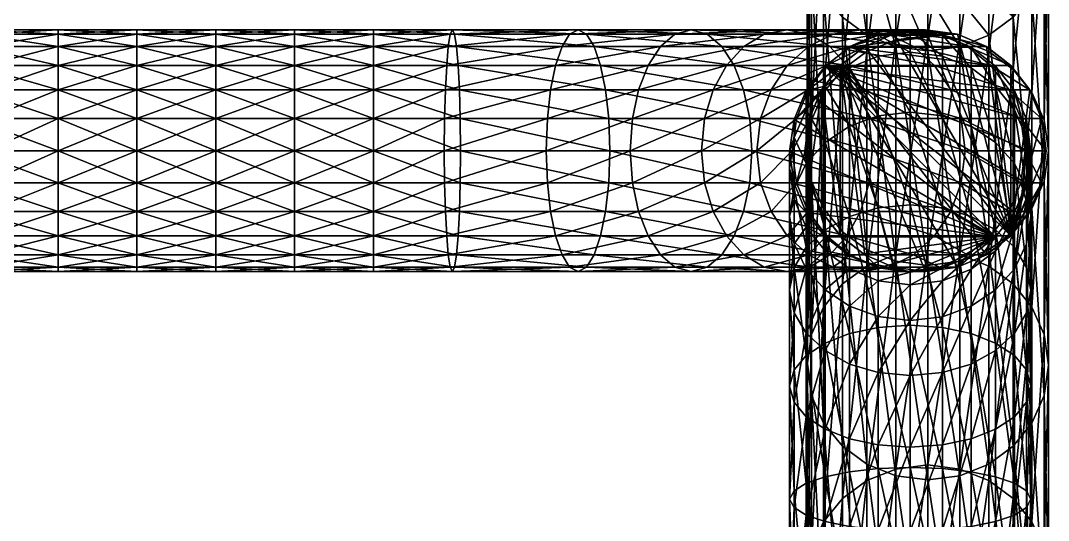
# Model space of a CAD drawing. Extents: x -41.6 to 42.5, y -37.8 to 42.9.
# Drawn here: x 30.12 to 40.98, y 31.1 to 36.38 of the extents above; entities that cross this region are included whole.
import ezdxf

# ---------------------------------------------------------------- set-up
doc = ezdxf.new("R2010")
doc.units = 0
doc.layers.add('VASSCRM', color=2, linetype='CONTINUOUS')

msp = doc.modelspace()

# ---------------------------------------------------------------- meshes
at = {"layer": 'VASSCRM', "color": 0}
mesh = msp.add_polyface(dxfattribs=at)
corners = [(38.474, 36.954), (38.428, 37.276), (38.474, 37.598), (38.602, 37.888), (38.602, 36.665), (38.802, 36.419), (38.802, 38.133), (39.06, 36.23), (39.364, 36.107), (39.703, 36.064), (40.042, 36.107), (40.346, 36.23), (40.604, 36.419), (39.06, 38.323), (39.364, 38.445), (39.703, 38.489), (40.042, 38.445), (40.346, 38.323), (40.604, 38.133), (40.803, 37.888), (40.932, 37.598), (40.978, 37.276), (40.932, 36.954), (40.803, 36.665), (40.604, 34.153), (40.803, 34.399), (40.932, 34.688), (40.978, 35.01), (40.932, 35.332), (40.803, 35.622), (40.604, 35.867), (40.346, 36.057), (40.042, 36.179), (39.703, 36.223), (39.364, 36.179), (39.06, 36.057), (38.802, 35.867), (38.602, 35.622), (38.474, 35.332), (38.428, 35.01), (38.474, 34.688), (38.602, 34.399), (38.802, 34.153), (39.06, 33.963), (39.703, 33.956)]
mesh.append_faces([[corners[k] for k in face] for face in [(0, 1, 2), (0, 2, 3), (4, 0, 3), (5, 4, 3), (5, 3, 6), (7, 5, 6), (8, 7, 6), (9, 8, 6), (10, 9, 6), (11, 10, 6), (12, 11, 6), (12, 6, 13), (12, 13, 14), (12, 14, 15), (12, 15, 16), (12, 16, 17), (12, 17, 18), (12, 18, 19), (12, 19, 20), (12, 20, 21), (12, 21, 22), (12, 22, 23), (11, 12, 24), (12, 23, 25), (23, 22, 26), (22, 21, 27), (22, 27, 26), (21, 20, 28), (21, 28, 27), (20, 19, 29), (20, 29, 28), (19, 18, 30), (19, 30, 29), (18, 17, 31), (18, 31, 30), (17, 16, 32), (17, 32, 31), (16, 15, 33), (16, 33, 32), (15, 14, 34), (15, 34, 33), (14, 13, 35), (14, 35, 34), (13, 6, 36), (13, 36, 35), (6, 3, 37), (6, 37, 36), (3, 2, 38), (3, 38, 37), (2, 1, 39), (2, 39, 38), (1, 0, 40), (1, 40, 39), (0, 4, 41), (4, 5, 42), (5, 7, 43), (32, 33, 44)]], dxfattribs={"color": 0})
mesh = msp.add_polyface(dxfattribs=at)
corners = [(39.703, 36.064), (40.042, 36.107), (40.042, 33.841), (39.703, 33.798), (40.346, 36.23), (40.346, 33.963), (40.604, 34.153), (40.604, 36.419), (40.803, 34.399), (40.803, 36.665), (40.932, 34.688), (38.474, 36.954), (38.602, 34.399), (38.474, 34.688), (38.602, 36.665), (38.802, 34.153), (38.802, 36.419), (39.06, 33.963), (39.06, 36.23), (39.364, 36.107), (39.364, 33.841), (40.042, 31.575), (40.346, 31.697), (40.604, 31.887), (40.803, 32.132), (40.932, 32.422), (40.978, 35.01), (40.978, 32.744), (40.932, 35.332), (40.932, 33.066), (40.803, 35.622), (40.803, 33.356), (40.604, 35.867), (40.604, 33.601), (40.346, 36.057), (40.346, 33.791), (40.042, 36.179), (40.042, 33.913), (39.703, 33.956), (39.703, 36.223), (39.364, 36.179), (39.364, 33.913), (39.06, 36.057), (39.06, 33.791), (38.802, 35.867), (38.802, 33.601), (38.602, 35.622), (38.602, 33.356), (38.474, 35.332), (38.474, 33.066), (38.428, 35.01), (38.428, 32.744), (38.474, 32.422), (38.602, 32.132), (38.802, 31.887), (39.06, 31.697), (39.364, 31.575), (39.703, 31.532), (40.042, 31.647), (39.703, 31.69), (39.364, 31.647), (39.06, 31.525)]
mesh.append_faces([[corners[k] for k in face] for face in [(0, 1, 2), (0, 2, 3), (1, 4, 5), (1, 5, 2), (4, 6, 5), (7, 8, 6), (9, 10, 8), (11, 12, 13), (14, 15, 12), (16, 17, 15), (18, 19, 20), (18, 20, 17), (19, 0, 3), (19, 3, 20), (3, 2, 21), (2, 5, 22), (5, 6, 23), (6, 8, 24), (8, 10, 25), (8, 25, 24), (10, 26, 27), (10, 27, 25), (26, 28, 29), (26, 29, 27), (28, 30, 31), (28, 31, 29), (30, 32, 33), (30, 33, 31), (32, 34, 35), (32, 35, 33), (34, 36, 37), (34, 37, 35), (36, 38, 37), (39, 40, 41), (39, 41, 38), (40, 42, 43), (40, 43, 41), (42, 44, 45), (42, 45, 43), (44, 46, 47), (44, 47, 45), (46, 48, 49), (46, 49, 47), (48, 50, 51), (48, 51, 49), (50, 13, 52), (50, 52, 51), (13, 12, 53), (13, 53, 52), (12, 15, 54), (15, 17, 55), (17, 20, 56), (20, 3, 57), (35, 37, 58), (37, 38, 59), (38, 41, 60), (41, 43, 61)]], dxfattribs={"color": 0})
mesh = msp.add_polyface(dxfattribs=at)
corners = [(31.346, 34.366), (30.512, 34.67), (30.512, 34.366), (31.346, 34.67), (30.512, 35.009), (31.346, 35.009), (30.512, 35.348), (31.346, 35.91), (30.512, 36.11), (30.512, 35.91), (31.346, 36.11), (30.512, 36.238), (31.346, 36.238), (30.512, 36.284), (31.346, 36.284), (30.512, 36.238), (31.346, 36.238), (30.512, 36.11), (31.346, 36.11), (30.512, 35.91), (30.512, 33.734), (30.512, 33.78), (29.656, 33.78), (29.679, 33.734), (30.512, 33.908), (29.636, 33.908), (30.512, 34.108), (29.619, 34.108), (29.605, 34.366), (29.597, 34.67), (29.594, 35.009), (29.597, 35.348), (30.512, 35.652), (29.605, 35.652), (29.619, 35.91), (29.636, 36.11), (29.656, 36.238), (29.679, 36.284), (29.702, 36.238), (29.722, 36.11), (29.739, 35.91), (30.512, 35.652), (29.753, 35.652), (30.512, 35.348), (29.761, 35.348), (30.512, 35.009), (29.764, 35.009), (30.512, 34.67), (29.761, 34.67), (30.512, 34.366), (29.753, 34.366), (30.512, 34.108), (29.739, 34.108), (30.512, 33.908), (29.722, 33.908), (30.512, 33.78), (29.702, 33.78), (28.687, 35.009), (28.675, 34.67)]
mesh.append_faces([[corners[k] for k in face] for face in [(0, 1, 2), (3, 4, 1), (5, 6, 4), (7, 8, 9), (10, 11, 8), (12, 13, 11), (14, 15, 13), (16, 17, 15), (18, 19, 17), (20, 21, 22), (20, 22, 23), (21, 24, 25), (21, 25, 22), (24, 26, 27), (24, 27, 25), (26, 2, 28), (26, 28, 27), (2, 1, 29), (2, 29, 28), (1, 4, 30), (1, 30, 29), (4, 6, 31), (4, 31, 30), (6, 32, 33), (6, 33, 31), (32, 9, 34), (32, 34, 33), (9, 8, 35), (9, 35, 34), (8, 11, 36), (8, 36, 35), (11, 13, 37), (11, 37, 36), (13, 15, 38), (13, 38, 37), (15, 17, 39), (15, 39, 38), (17, 19, 40), (17, 40, 39), (19, 41, 42), (19, 42, 40), (41, 43, 44), (41, 44, 42), (43, 45, 46), (43, 46, 44), (45, 47, 48), (45, 48, 46), (47, 49, 50), (47, 50, 48), (49, 51, 52), (49, 52, 50), (51, 53, 54), (51, 54, 52), (53, 55, 56), (53, 56, 54), (55, 20, 23), (55, 23, 56), (44, 46, 57), (46, 48, 58)]], dxfattribs={"color": 0})
mesh = msp.add_polyface(dxfattribs=at)
corners = [(33.012, 35.009), (32.179, 35.348), (32.179, 35.009), (33.012, 35.348), (32.179, 35.652), (33.012, 35.652), (33.012, 35.91), (32.179, 35.91), (33.012, 36.11), (32.179, 36.11), (33.012, 36.238), (32.179, 36.238), (33.012, 36.284), (32.179, 36.284), (33.012, 36.238), (32.179, 36.238), (33.012, 36.11), (32.179, 36.11), (33.012, 35.91), (32.179, 35.91), (32.179, 35.652), (33.012, 35.652), (32.179, 35.348), (33.012, 35.348), (32.179, 35.009), (31.346, 35.348), (31.346, 35.009), (31.346, 35.652), (31.346, 35.91), (31.346, 36.11), (31.346, 36.238), (31.346, 36.284), (31.346, 36.238), (31.346, 36.11), (31.346, 35.91), (31.346, 35.652), (31.346, 35.348), (31.346, 35.009), (30.512, 35.348), (30.512, 35.652), (30.512, 35.91), (30.512, 36.11), (30.512, 36.238), (30.512, 36.284), (30.512, 36.238), (30.512, 36.11), (30.512, 35.91), (30.512, 35.652), (30.512, 35.348), (30.512, 35.009)]
mesh.append_faces([[corners[k] for k in face] for face in [(0, 1, 2), (3, 4, 1), (5, 6, 7), (5, 7, 4), (6, 8, 9), (6, 9, 7), (8, 10, 11), (8, 11, 9), (10, 12, 13), (10, 13, 11), (12, 14, 15), (12, 15, 13), (14, 16, 17), (14, 17, 15), (16, 18, 19), (16, 19, 17), (18, 20, 19), (21, 22, 20), (23, 24, 22), (2, 1, 25), (2, 25, 26), (1, 4, 27), (1, 27, 25), (4, 7, 28), (4, 28, 27), (7, 9, 29), (7, 29, 28), (9, 11, 30), (9, 30, 29), (11, 13, 31), (11, 31, 30), (13, 15, 32), (13, 32, 31), (15, 17, 33), (15, 33, 32), (17, 19, 34), (17, 34, 33), (19, 20, 35), (19, 35, 34), (20, 22, 36), (20, 36, 35), (22, 24, 37), (22, 37, 36), (26, 25, 38), (25, 27, 39), (25, 39, 38), (27, 28, 40), (27, 40, 39), (28, 29, 41), (29, 30, 42), (30, 31, 43), (31, 32, 44), (32, 33, 45), (33, 34, 46), (34, 35, 47), (34, 47, 46), (35, 36, 48), (35, 48, 47), (36, 49, 48)]], dxfattribs={"color": 0})
mesh = msp.add_polyface(dxfattribs=at)
corners = [(35.717, 35.652), (34.597, 35.348), (34.605, 35.652), (35.683, 35.348), (34.594, 35.009), (35.671, 35.009), (34.597, 34.67), (34.761, 34.67), (34.764, 35.009), (33.846, 35.009), (34.761, 35.348), (33.846, 35.348), (34.753, 35.652), (33.846, 35.652), (34.739, 35.91), (33.846, 35.91), (34.722, 36.11), (33.846, 36.11), (34.702, 36.238), (33.846, 36.238), (34.679, 36.284), (33.846, 36.284), (34.656, 36.238), (33.846, 36.238), (34.636, 36.11), (33.846, 36.11), (34.619, 35.91), (33.846, 35.91), (33.846, 35.652), (33.846, 35.348), (33.846, 35.009), (33.846, 34.67), (33.846, 34.67), (33.012, 35.009), (33.012, 35.348), (33.012, 35.652), (33.012, 35.91), (33.012, 36.11), (33.012, 36.238), (33.012, 36.284), (33.012, 36.238), (33.012, 36.11), (33.012, 35.91), (33.012, 35.652), (33.012, 35.348), (33.012, 35.009), (32.179, 35.348), (32.179, 35.652), (32.179, 35.652), (32.179, 35.348), (32.179, 35.009)]
mesh.append_faces([[corners[k] for k in face] for face in [(0, 1, 2), (3, 4, 1), (5, 6, 4), (7, 8, 9), (8, 10, 11), (8, 11, 9), (10, 12, 13), (10, 13, 11), (12, 14, 15), (12, 15, 13), (14, 16, 17), (14, 17, 15), (16, 18, 19), (16, 19, 17), (18, 20, 21), (18, 21, 19), (20, 22, 23), (20, 23, 21), (22, 24, 25), (22, 25, 23), (24, 26, 27), (24, 27, 25), (26, 2, 28), (26, 28, 27), (2, 1, 29), (2, 29, 28), (1, 4, 30), (1, 30, 29), (4, 31, 30), (32, 9, 33), (9, 11, 34), (9, 34, 33), (11, 13, 35), (11, 35, 34), (13, 15, 36), (13, 36, 35), (15, 17, 37), (15, 37, 36), (17, 19, 38), (17, 38, 37), (19, 21, 39), (19, 39, 38), (21, 23, 40), (21, 40, 39), (23, 25, 41), (23, 41, 40), (25, 27, 42), (25, 42, 41), (27, 28, 43), (27, 43, 42), (28, 29, 44), (28, 44, 43), (29, 30, 45), (29, 45, 44), (33, 34, 46), (34, 35, 47), (42, 43, 48), (43, 44, 49), (44, 45, 50)]], dxfattribs={"color": 0})
mesh = msp.add_polyface(dxfattribs=at)
corners = [(37.031, 36.238), (35.838, 36.11), (35.918, 36.238), (36.877, 36.11), (35.77, 35.91), (36.747, 35.91), (36.646, 35.652), (35.717, 35.652), (36.581, 35.348), (35.683, 35.348), (36.558, 35.009), (35.671, 35.009), (36.581, 34.67), (35.683, 34.67), (36.646, 34.366), (35.717, 34.366), (35.77, 34.108), (36.747, 34.108), (35.838, 33.908), (36.877, 33.908), (35.918, 33.78), (37.031, 33.78), (36.007, 33.734), (36.097, 33.78), (34.702, 33.78), (34.679, 33.734), (36.177, 33.909), (34.722, 33.909), (36.245, 34.108), (34.739, 34.108), (36.297, 34.366), (34.753, 34.366), (36.331, 34.67), (34.761, 34.67), (36.343, 35.009), (34.764, 35.009), (36.331, 35.348), (34.761, 35.348), (36.297, 35.652), (34.753, 35.652), (36.245, 35.91), (34.739, 35.91), (36.177, 36.11), (34.722, 36.11), (36.097, 36.238), (34.702, 36.238), (36.007, 36.284), (34.679, 36.284), (34.656, 36.238), (34.636, 36.11), (34.619, 35.91), (34.605, 35.652), (34.597, 35.348), (34.594, 35.009), (34.597, 34.67), (34.605, 34.366), (34.619, 34.108), (34.636, 33.908), (34.656, 33.78)]
mesh.append_faces([[corners[k] for k in face] for face in [(0, 1, 2), (3, 4, 1), (5, 6, 7), (5, 7, 4), (6, 8, 9), (6, 9, 7), (8, 10, 11), (8, 11, 9), (10, 12, 13), (10, 13, 11), (12, 14, 15), (12, 15, 13), (14, 16, 15), (17, 18, 16), (19, 20, 18), (21, 22, 20), (22, 23, 24), (22, 24, 25), (23, 26, 27), (23, 27, 24), (26, 28, 29), (26, 29, 27), (28, 30, 31), (28, 31, 29), (30, 32, 33), (30, 33, 31), (32, 34, 35), (32, 35, 33), (34, 36, 37), (34, 37, 35), (36, 38, 39), (36, 39, 37), (38, 40, 41), (38, 41, 39), (40, 42, 43), (40, 43, 41), (42, 44, 45), (42, 45, 43), (44, 46, 47), (44, 47, 45), (46, 2, 48), (46, 48, 47), (2, 1, 49), (2, 49, 48), (1, 4, 50), (1, 50, 49), (4, 7, 51), (4, 51, 50), (7, 9, 52), (9, 11, 53), (11, 13, 54), (13, 15, 55), (15, 16, 56), (16, 18, 57), (16, 57, 56), (18, 20, 58), (18, 58, 57), (20, 22, 25), (20, 25, 58)]], dxfattribs={"color": 0})
mesh = msp.add_polyface(dxfattribs=at)
corners = [(38.046, 35.652), (37.344, 35.348), (37.435, 35.652), (37.935, 35.348), (37.312, 35.009), (37.895, 35.009), (37.344, 34.67), (37.935, 34.67), (37.435, 34.366), (38.214, 33.734), (37.372, 33.78), (37.202, 33.734), (38.453, 36.238), (37.202, 36.284), (37.372, 36.238), (38.214, 36.284), (37.031, 36.238), (37.974, 36.238), (37.759, 36.11), (36.877, 36.11), (37.576, 35.91), (36.747, 35.91), (36.646, 35.652), (36.581, 35.348), (36.558, 35.009), (36.581, 34.67), (36.646, 34.366), (37.576, 34.108), (36.747, 34.108), (37.759, 33.908), (36.877, 33.908), (37.974, 33.78), (37.031, 33.78), (36.097, 33.78), (36.007, 33.734), (37.526, 33.909), (36.177, 33.909), (37.656, 34.108), (36.245, 34.108), (37.757, 34.366), (36.297, 34.366), (37.822, 34.67), (36.331, 34.67), (37.845, 35.009), (36.343, 35.009), (37.822, 35.348), (36.331, 35.348), (37.757, 35.652), (36.297, 35.652), (37.656, 35.91), (36.245, 35.91), (37.526, 36.11), (36.177, 36.11), (36.097, 36.238), (36.007, 36.284), (35.918, 36.238), (35.838, 36.11), (35.77, 35.91), (35.77, 34.108), (35.838, 33.908), (35.918, 33.78)]
mesh.append_faces([[corners[k] for k in face] for face in [(0, 1, 2), (3, 4, 1), (5, 6, 4), (7, 8, 6), (9, 10, 11), (12, 13, 14), (15, 16, 13), (17, 18, 19), (17, 19, 16), (18, 20, 21), (18, 21, 19), (20, 2, 22), (20, 22, 21), (2, 1, 23), (2, 23, 22), (1, 4, 24), (1, 24, 23), (4, 6, 25), (4, 25, 24), (6, 8, 26), (6, 26, 25), (8, 27, 28), (8, 28, 26), (27, 29, 30), (27, 30, 28), (29, 31, 32), (29, 32, 30), (31, 11, 32), (11, 10, 33), (11, 33, 34), (10, 35, 36), (10, 36, 33), (35, 37, 38), (35, 38, 36), (37, 39, 40), (37, 40, 38), (39, 41, 42), (39, 42, 40), (41, 43, 44), (41, 44, 42), (43, 45, 46), (43, 46, 44), (45, 47, 48), (45, 48, 46), (47, 49, 50), (47, 50, 48), (49, 51, 52), (49, 52, 50), (51, 14, 53), (51, 53, 52), (14, 13, 54), (14, 54, 53), (13, 16, 55), (13, 55, 54), (16, 19, 56), (19, 21, 57), (26, 28, 58), (28, 30, 59), (30, 32, 60), (32, 11, 34)]], dxfattribs={"color": 0})
mesh = msp.add_polyface(dxfattribs=at)
corners = [(38.45, 34.67), (38.404, 35.009), (38.45, 35.348), (38.578, 35.652), (38.45, 35.348), (38.578, 35.652), (38.404, 35.009), (38.45, 35.348), (38.578, 35.652), (38.404, 35.009), (38.45, 35.348), (38.578, 35.652), (38.404, 35.009), (38.45, 35.348), (38.578, 35.652), (38.404, 35.009), (38.45, 35.348), (38.578, 35.652), (38.404, 35.009), (38.453, 35.348), (38.581, 35.652), (38.407, 35.009), (38.315, 35.348), (38.439, 35.652), (38.271, 35.009), (38.88, 36.11), (38.631, 35.91), (38.218, 35.91), (38.441, 36.11), (38.046, 35.652), (37.935, 35.348), (37.895, 35.009), (37.935, 34.67), (38.996, 36.284), (38.703, 36.238), (37.974, 36.238), (38.214, 36.284), (37.759, 36.11), (37.576, 35.91), (37.435, 35.652), (37.344, 35.348), (37.312, 35.009), (39.115, 35.009), (37.822, 35.348), (37.845, 35.009), (39.083, 35.348), (37.757, 35.652), (38.992, 35.652), (38.851, 35.91), (37.656, 35.91), (38.668, 36.11), (37.526, 36.11), (38.453, 36.238), (37.372, 36.238), (37.202, 36.284), (37.031, 36.238)]
mesh.append_faces([[corners[k] for k in face] for face in [(0, 1, 2), (0, 2, 3), (3, 2, 4), (3, 4, 5), (2, 1, 6), (2, 6, 4), (5, 4, 7), (5, 7, 8), (4, 6, 9), (4, 9, 7), (8, 7, 10), (8, 10, 11), (7, 9, 12), (7, 12, 10), (11, 10, 13), (11, 13, 14), (10, 12, 15), (10, 15, 13), (14, 13, 16), (14, 16, 17), (13, 15, 18), (13, 18, 16), (17, 16, 19), (17, 19, 20), (16, 18, 21), (16, 21, 19), (20, 19, 22), (20, 22, 23), (19, 21, 24), (19, 24, 22), (25, 26, 27), (25, 27, 28), (26, 23, 29), (26, 29, 27), (23, 22, 30), (23, 30, 29), (22, 24, 31), (22, 31, 30), (24, 32, 31), (33, 34, 35), (33, 35, 36), (34, 28, 37), (34, 37, 35), (28, 27, 38), (28, 38, 37), (27, 29, 39), (27, 39, 38), (29, 30, 40), (30, 31, 41), (42, 43, 44), (45, 46, 43), (47, 48, 49), (47, 49, 46), (48, 50, 51), (48, 51, 49), (50, 52, 53), (50, 53, 51), (52, 36, 54), (36, 35, 55)]], dxfattribs={"color": 0})
mesh = msp.add_polyface(dxfattribs=at)
corners = [(38.778, 34.108), (38.578, 35.652), (38.778, 35.91), (39.34, 36.238), (39.036, 36.11), (39.036, 36.11), (39.34, 36.238), (38.778, 35.91), (38.578, 35.652), (39.036, 36.11), (39.34, 36.238), (38.778, 35.91), (38.578, 35.652), (39.036, 36.11), (39.34, 36.238), (38.778, 35.91), (38.578, 35.652), (39.036, 36.11), (39.34, 36.238), (38.778, 35.91), (38.578, 35.652), (39.036, 36.11), (39.34, 36.238), (38.778, 35.91), (38.578, 35.652), (39.037, 36.11), (39.341, 36.238), (38.78, 35.91), (38.581, 35.652), (39.679, 36.284), (39.174, 36.238), (38.88, 36.11), (38.631, 35.91), (38.439, 35.652), (39.827, 36.238), (38.996, 36.284), (39.288, 36.238), (39.5, 36.284), (38.703, 36.238), (38.441, 36.11), (40.057, 35.348), (38.992, 35.652), (39.083, 35.348), (39.946, 35.652), (38.851, 35.91), (39.774, 35.91), (39.551, 36.11), (38.668, 36.11), (38.453, 36.238), (38.214, 36.284), (39.083, 34.67), (39.115, 35.009), (37.845, 35.009), (37.822, 35.348), (37.757, 35.652)]
mesh.append_faces([[corners[k] for k in face] for face in [(0, 1, 2), (3, 4, 5), (3, 5, 6), (4, 2, 7), (4, 7, 5), (2, 1, 8), (2, 8, 7), (6, 5, 9), (6, 9, 10), (5, 7, 11), (5, 11, 9), (7, 8, 12), (7, 12, 11), (10, 9, 13), (10, 13, 14), (9, 11, 15), (9, 15, 13), (11, 12, 16), (11, 16, 15), (14, 13, 17), (14, 17, 18), (13, 15, 19), (13, 19, 17), (15, 16, 20), (15, 20, 19), (18, 17, 21), (18, 21, 22), (17, 19, 23), (17, 23, 21), (19, 20, 24), (19, 24, 23), (22, 21, 25), (22, 25, 26), (21, 23, 27), (21, 27, 25), (23, 24, 28), (23, 28, 27), (29, 26, 30), (26, 25, 31), (26, 31, 30), (25, 27, 32), (25, 32, 31), (27, 28, 33), (27, 33, 32), (34, 35, 36), (37, 30, 38), (37, 38, 35), (30, 31, 39), (30, 39, 38), (40, 41, 42), (43, 44, 41), (45, 46, 47), (45, 47, 44), (46, 36, 48), (46, 48, 47), (36, 35, 49), (36, 49, 48), (50, 51, 52), (51, 42, 53), (42, 41, 54)]], dxfattribs={"color": 0})
mesh = msp.add_polyface(dxfattribs=at)
corners = [(40.58, 34.108), (38.778, 35.91), (39.036, 36.11), (39.34, 36.238), (39.679, 36.284), (40.018, 36.238), (40.322, 36.11), (40.018, 36.238), (40.322, 36.11), (39.679, 36.284), (39.34, 36.238), (40.018, 36.238), (40.322, 36.11), (39.679, 36.284), (39.34, 36.238), (40.018, 36.238), (40.322, 36.11), (39.679, 36.284), (39.34, 36.238), (40.018, 36.238), (40.322, 36.11), (39.679, 36.284), (39.34, 36.238), (40.018, 36.238), (40.322, 36.11), (39.679, 36.284), (39.34, 36.238), (40.017, 36.238), (40.321, 36.11), (39.679, 36.284), (39.341, 36.238), (39.827, 36.238), (40.121, 36.11), (39.5, 36.284), (39.174, 36.238), (40.73, 35.009), (40.057, 35.348), (40.096, 35.009), (40.686, 35.348), (39.946, 35.652), (40.562, 35.652), (40.37, 35.91), (39.774, 35.91), (39.551, 36.11), (39.288, 36.238), (38.996, 36.284), (39.083, 35.348), (39.115, 35.009), (38.992, 35.652), (38.851, 35.91)]
mesh.append_faces([[corners[k] for k in face] for face in [(0, 1, 2), (0, 2, 3), (0, 3, 4), (0, 4, 5), (0, 5, 6), (6, 5, 7), (6, 7, 8), (5, 4, 9), (5, 9, 7), (4, 3, 10), (4, 10, 9), (8, 7, 11), (8, 11, 12), (7, 9, 13), (7, 13, 11), (9, 10, 14), (9, 14, 13), (12, 11, 15), (12, 15, 16), (11, 13, 17), (11, 17, 15), (13, 14, 18), (13, 18, 17), (16, 15, 19), (16, 19, 20), (15, 17, 21), (15, 21, 19), (17, 18, 22), (17, 22, 21), (20, 19, 23), (20, 23, 24), (19, 21, 25), (19, 25, 23), (21, 22, 26), (21, 26, 25), (24, 23, 27), (24, 27, 28), (23, 25, 29), (23, 29, 27), (25, 26, 30), (25, 30, 29), (28, 27, 31), (28, 31, 32), (27, 29, 33), (27, 33, 31), (29, 34, 33), (35, 36, 37), (38, 39, 36), (40, 41, 42), (40, 42, 39), (41, 32, 43), (41, 43, 42), (32, 31, 44), (32, 44, 43), (31, 33, 45), (37, 36, 46), (37, 46, 47), (36, 39, 48), (39, 42, 49)]], dxfattribs={"color": 0})
mesh = msp.add_polyface(dxfattribs=at)
corners = [(39.857, 36.229), (39.18, 36.229), (38.875, 36.101), (40.419, 35.901), (38.617, 35.901), (40.419, 34.099), (38.418, 35.643), (38.289, 35.339), (38.243, 35), (38.289, 34.661), (38.418, 34.357), (38.617, 34.099), (38.875, 33.9), (38.617, 33.952), (38.418, 34.201), (38.289, 34.495), (38.243, 34.821), (38.289, 35.148), (38.418, 35.442), (38.617, 35.691), (38.875, 35.883), (39.18, 36.007), (39.518, 36.275), (39.518, 36.051), (38.418, 33.762), (38.289, 34.024), (38.243, 34.317), (38.289, 34.609), (38.418, 34.872), (38.617, 35.095), (38.875, 35.267), (39.18, 35.378), (39.518, 35.417), (38.243, 33.535), (38.289, 33.774), (38.418, 33.989), (38.617, 34.172), (38.875, 34.313), (39.18, 34.404), (39.518, 34.436)]
mesh.append_faces([[corners[k] for k in face] for face in [(0, 1, 2), (3, 2, 4), (5, 4, 6), (5, 6, 7), (5, 7, 8), (5, 8, 9), (5, 9, 10), (5, 10, 11), (5, 11, 12), (12, 11, 13), (11, 10, 14), (11, 14, 13), (10, 9, 15), (10, 15, 14), (9, 8, 16), (9, 16, 15), (8, 7, 17), (8, 17, 16), (7, 6, 18), (7, 18, 17), (6, 4, 19), (6, 19, 18), (4, 2, 20), (4, 20, 19), (2, 1, 21), (2, 21, 20), (1, 22, 23), (1, 23, 21), (13, 14, 24), (14, 15, 25), (14, 25, 24), (15, 16, 26), (15, 26, 25), (16, 17, 27), (16, 27, 26), (17, 18, 28), (17, 28, 27), (18, 19, 29), (18, 29, 28), (19, 20, 30), (19, 30, 29), (20, 21, 31), (20, 31, 30), (21, 23, 32), (21, 32, 31), (25, 26, 33), (26, 27, 34), (27, 28, 35), (27, 35, 34), (28, 29, 36), (28, 36, 35), (29, 30, 37), (29, 37, 36), (30, 31, 38), (30, 38, 37), (31, 32, 39), (31, 39, 38)]], dxfattribs={"color": 0})
mesh = msp.add_polyface(dxfattribs=at)
corners = [(39.857, 36.229), (39.518, 36.275), (39.18, 36.229), (40.161, 36.101), (38.875, 36.101), (40.419, 35.901), (40.619, 35.643), (38.617, 35.901), (40.747, 35.339), (40.793, 35), (40.747, 34.661), (40.619, 34.357), (40.419, 34.099), (40.747, 34.494), (40.793, 34.821), (40.619, 34.201), (40.419, 33.952), (39.857, 36.007), (39.518, 36.051), (40.161, 35.883), (40.419, 35.69), (40.619, 35.442), (40.747, 35.148), (40.747, 34.024), (40.793, 34.317), (40.619, 33.762), (39.857, 35.378), (39.518, 35.417), (40.161, 35.267), (40.419, 35.095), (40.619, 34.872), (40.747, 34.609), (39.857, 34.404), (39.518, 34.436), (40.161, 34.313), (40.419, 34.172), (40.619, 33.989), (40.747, 33.774), (40.793, 33.535), (39.18, 34.404), (39.518, 33.166), (39.857, 33.143)]
mesh.append_faces([[corners[k] for k in face] for face in [(0, 1, 2), (3, 0, 4), (5, 3, 4), (6, 5, 7), (8, 6, 7), (9, 8, 7), (10, 9, 7), (11, 10, 7), (12, 11, 7), (9, 10, 13), (9, 13, 14), (10, 11, 15), (10, 15, 13), (11, 12, 16), (11, 16, 15), (1, 0, 17), (1, 17, 18), (0, 3, 19), (0, 19, 17), (3, 5, 20), (3, 20, 19), (5, 6, 21), (5, 21, 20), (6, 8, 22), (6, 22, 21), (8, 9, 14), (8, 14, 22), (14, 13, 23), (14, 23, 24), (13, 15, 25), (13, 25, 23), (18, 17, 26), (18, 26, 27), (17, 19, 28), (17, 28, 26), (19, 20, 29), (19, 29, 28), (20, 21, 30), (20, 30, 29), (21, 22, 31), (21, 31, 30), (22, 14, 24), (22, 24, 31), (27, 26, 32), (27, 32, 33), (26, 28, 34), (26, 34, 32), (28, 29, 35), (28, 35, 34), (29, 30, 36), (29, 36, 35), (30, 31, 37), (30, 37, 36), (31, 24, 38), (31, 38, 37), (39, 33, 40), (33, 32, 41)]], dxfattribs={"color": 0})
mesh = msp.add_polyface(dxfattribs=at)
corners = [(40.58, 34.108), (40.322, 36.11), (40.58, 35.91), (40.78, 35.652), (40.954, 35.009), (40.908, 35.348), (40.908, 35.348), (40.954, 35.009), (40.78, 35.652), (40.58, 35.91), (40.322, 36.11), (40.908, 35.348), (40.954, 35.009), (40.78, 35.652), (40.58, 35.91), (40.322, 36.11), (40.908, 35.348), (40.954, 35.009), (40.78, 35.652), (40.58, 35.91), (40.322, 36.11), (40.908, 35.348), (40.954, 35.009), (40.78, 35.652), (40.58, 35.91), (40.322, 36.11), (40.908, 35.348), (40.954, 35.009), (40.78, 35.652), (40.58, 35.91), (40.322, 36.11), (40.905, 35.348), (40.951, 35.009), (40.777, 35.652), (40.578, 35.91), (40.321, 36.11), (40.686, 35.348), (40.73, 35.009), (40.562, 35.652), (40.37, 35.91), (40.121, 36.11), (40.057, 35.348), (39.946, 35.652)]
mesh.append_faces([[corners[k] for k in face] for face in [(0, 1, 2), (0, 2, 3), (4, 5, 6), (4, 6, 7), (5, 3, 8), (5, 8, 6), (3, 2, 9), (3, 9, 8), (2, 1, 10), (2, 10, 9), (7, 6, 11), (7, 11, 12), (6, 8, 13), (6, 13, 11), (8, 9, 14), (8, 14, 13), (9, 10, 15), (9, 15, 14), (12, 11, 16), (12, 16, 17), (11, 13, 18), (11, 18, 16), (13, 14, 19), (13, 19, 18), (14, 15, 20), (14, 20, 19), (17, 16, 21), (17, 21, 22), (16, 18, 23), (16, 23, 21), (18, 19, 24), (18, 24, 23), (19, 20, 25), (19, 25, 24), (22, 21, 26), (22, 26, 27), (21, 23, 28), (21, 28, 26), (23, 24, 29), (23, 29, 28), (24, 25, 30), (24, 30, 29), (27, 26, 31), (27, 31, 32), (26, 28, 33), (26, 33, 31), (28, 29, 34), (28, 34, 33), (29, 30, 35), (29, 35, 34), (32, 31, 36), (32, 36, 37), (31, 33, 38), (31, 38, 36), (33, 34, 39), (33, 39, 38), (34, 35, 40), (34, 40, 39), (37, 36, 41), (36, 38, 42)]], dxfattribs={"color": 0})
mesh = msp.add_polyface(dxfattribs=at)
corners = [(38.778, 34.108), (38.578, 34.366), (38.578, 35.652), (39.036, 33.908), (38.778, 35.91), (39.34, 33.78), (39.679, 33.734), (38.778, 34.108), (39.036, 33.908), (39.34, 33.78), (38.578, 34.366), (38.778, 34.108), (38.578, 34.366), (39.036, 33.908), (39.34, 33.78), (38.778, 34.108), (38.578, 34.366), (39.036, 33.908), (39.34, 33.78), (38.778, 34.108), (38.578, 34.366), (39.036, 33.908), (39.34, 33.78), (38.778, 34.108), (38.578, 34.366), (39.036, 33.908), (39.34, 33.78), (38.78, 34.108), (38.581, 34.366), (39.037, 33.908), (39.341, 33.78), (38.631, 34.108), (38.88, 33.908), (39.174, 33.78), (39.5, 33.734), (39.288, 33.78), (38.996, 33.734), (38.441, 33.908), (38.703, 33.78), (38.453, 33.78), (39.551, 33.908), (38.668, 33.908), (39.774, 34.108), (38.851, 34.108), (38.992, 34.366), (39.946, 34.366), (39.083, 34.67), (40.057, 34.67), (39.115, 35.009)]
mesh.append_faces([[corners[k] for k in face] for face in [(0, 1, 2), (3, 0, 4), (5, 3, 4), (6, 5, 4), (1, 0, 7), (0, 3, 8), (0, 8, 7), (3, 5, 9), (3, 9, 8), (10, 7, 11), (10, 11, 12), (7, 8, 13), (7, 13, 11), (8, 9, 14), (8, 14, 13), (12, 11, 15), (12, 15, 16), (11, 13, 17), (11, 17, 15), (13, 14, 18), (13, 18, 17), (16, 15, 19), (16, 19, 20), (15, 17, 21), (15, 21, 19), (17, 18, 22), (17, 22, 21), (20, 19, 23), (20, 23, 24), (19, 21, 25), (19, 25, 23), (21, 22, 26), (21, 26, 25), (24, 23, 27), (24, 27, 28), (23, 25, 29), (23, 29, 27), (25, 26, 30), (25, 30, 29), (28, 27, 31), (27, 29, 32), (27, 32, 31), (29, 30, 33), (29, 33, 32), (30, 34, 33), (34, 35, 36), (31, 32, 37), (32, 33, 38), (32, 38, 37), (33, 34, 36), (33, 36, 38), (36, 35, 39), (35, 40, 41), (35, 41, 39), (40, 42, 43), (40, 43, 41), (42, 44, 43), (45, 46, 44), (47, 48, 46)]], dxfattribs={"color": 0})
mesh = msp.add_polyface(dxfattribs=at)
corners = [(40.018, 33.78), (39.679, 33.734), (38.778, 35.91), (40.322, 33.908), (40.58, 34.108), (40.018, 33.78), (39.679, 33.734), (40.322, 33.908), (40.58, 34.108), (39.34, 33.78), (39.34, 33.78), (40.018, 33.78), (39.679, 33.734), (40.322, 33.908), (39.34, 33.78), (40.018, 33.78), (39.679, 33.734), (40.322, 33.908), (39.34, 33.78), (40.018, 33.78), (39.679, 33.734), (40.322, 33.908), (39.34, 33.78), (40.018, 33.78), (39.679, 33.734), (40.322, 33.908), (39.34, 33.78), (40.017, 33.78), (39.679, 33.734), (40.321, 33.908), (40.578, 34.108), (39.341, 33.78), (39.827, 33.78), (39.5, 33.734), (40.121, 33.908), (40.37, 34.108), (39.288, 33.78), (39.551, 33.908), (39.774, 34.108), (40.562, 34.366), (39.946, 34.366), (40.057, 34.67), (40.686, 34.67), (40.096, 35.009), (38.992, 34.366), (39.083, 34.67), (39.115, 35.009)]
mesh.append_faces([[corners[k] for k in face] for face in [(0, 1, 2), (3, 0, 2), (4, 3, 2), (1, 0, 5), (1, 5, 6), (0, 3, 7), (0, 7, 5), (3, 8, 7), (9, 1, 6), (9, 6, 10), (6, 5, 11), (6, 11, 12), (5, 7, 13), (5, 13, 11), (10, 6, 12), (10, 12, 14), (12, 11, 15), (12, 15, 16), (11, 13, 17), (11, 17, 15), (14, 12, 16), (14, 16, 18), (16, 15, 19), (16, 19, 20), (15, 17, 21), (15, 21, 19), (18, 16, 20), (18, 20, 22), (20, 19, 23), (20, 23, 24), (19, 21, 25), (19, 25, 23), (22, 20, 24), (22, 24, 26), (24, 23, 27), (24, 27, 28), (23, 25, 29), (23, 29, 27), (25, 30, 29), (26, 24, 28), (26, 28, 31), (28, 27, 32), (28, 32, 33), (27, 29, 34), (27, 34, 32), (29, 35, 34), (31, 28, 33), (33, 32, 36), (32, 34, 37), (32, 37, 36), (34, 35, 38), (34, 38, 37), (35, 39, 40), (35, 40, 38), (39, 41, 40), (42, 43, 41), (38, 40, 44), (40, 41, 45), (41, 43, 46)]], dxfattribs={"color": 0})
mesh = msp.add_polyface(dxfattribs=at)
corners = [(38.578, 34.366), (38.45, 34.67), (38.578, 35.652), (38.404, 35.009), (38.45, 34.67), (38.404, 35.009), (38.578, 34.366), (38.778, 34.108), (38.45, 34.67), (38.404, 35.009), (38.578, 34.366), (38.45, 34.67), (38.404, 35.009), (38.578, 34.366), (38.45, 34.67), (38.404, 35.009), (38.578, 34.366), (38.45, 34.67), (38.404, 35.009), (38.578, 34.366), (38.453, 34.67), (38.407, 35.009), (38.581, 34.366), (38.315, 34.67), (38.271, 35.009), (38.439, 34.366), (38.631, 34.108), (37.935, 34.67), (38.046, 34.366), (38.218, 34.108), (38.441, 33.908), (38.996, 33.734), (38.453, 33.78), (38.214, 33.734), (37.895, 35.009), (37.344, 34.67), (37.435, 34.366), (37.576, 34.108), (37.759, 33.908), (38.703, 33.78), (37.974, 33.78), (37.372, 33.78), (38.668, 33.908), (37.526, 33.909), (38.851, 34.108), (37.656, 34.108), (38.992, 34.366), (37.757, 34.366), (39.083, 34.67), (37.822, 34.67), (37.845, 35.009), (37.202, 33.734)]
mesh.append_faces([[corners[k] for k in face] for face in [(0, 1, 2), (3, 1, 4), (3, 4, 5), (1, 0, 6), (1, 6, 4), (0, 7, 6), (5, 4, 8), (5, 8, 9), (4, 6, 10), (4, 10, 8), (9, 8, 11), (9, 11, 12), (8, 10, 13), (8, 13, 11), (12, 11, 14), (12, 14, 15), (11, 13, 16), (11, 16, 14), (15, 14, 17), (15, 17, 18), (14, 16, 19), (14, 19, 17), (18, 17, 20), (18, 20, 21), (17, 19, 22), (17, 22, 20), (21, 20, 23), (21, 23, 24), (20, 22, 25), (20, 25, 23), (22, 26, 25), (24, 23, 27), (23, 25, 28), (23, 28, 27), (25, 26, 29), (25, 29, 28), (26, 30, 29), (31, 32, 33), (34, 27, 35), (27, 28, 36), (28, 29, 37), (28, 37, 36), (29, 30, 38), (29, 38, 37), (30, 39, 40), (30, 40, 38), (39, 31, 33), (39, 33, 40), (33, 32, 41), (32, 42, 43), (32, 43, 41), (42, 44, 45), (42, 45, 43), (44, 46, 47), (44, 47, 45), (46, 48, 49), (46, 49, 47), (48, 50, 49), (40, 33, 51)]], dxfattribs={"color": 0})
mesh = msp.add_polyface(dxfattribs=at)
corners = [(40.58, 34.108), (40.78, 35.652), (40.908, 35.348), (40.954, 35.009), (40.908, 34.67), (40.78, 34.366), (40.322, 33.908), (40.58, 34.108), (40.78, 34.366), (40.908, 34.67), (40.954, 35.009), (40.322, 33.908), (40.58, 34.108), (40.322, 33.908), (40.78, 34.366), (40.908, 34.67), (40.954, 35.009), (40.58, 34.108), (40.322, 33.908), (40.78, 34.366), (40.908, 34.67), (40.954, 35.009), (40.58, 34.108), (40.322, 33.908), (40.78, 34.366), (40.908, 34.67), (40.954, 35.009), (40.58, 34.108), (40.322, 33.908), (40.78, 34.366), (40.908, 34.67), (40.954, 35.009), (40.578, 34.108), (40.777, 34.366), (40.905, 34.67), (40.951, 35.009), (40.321, 33.908), (40.37, 34.108), (40.562, 34.366), (40.686, 34.67), (40.73, 35.009), (40.057, 34.67), (40.096, 35.009)]
mesh.append_faces([[corners[k] for k in face] for face in [(0, 1, 2), (0, 2, 3), (0, 3, 4), (0, 4, 5), (6, 0, 7), (0, 5, 8), (0, 8, 7), (5, 4, 9), (5, 9, 8), (4, 3, 10), (4, 10, 9), (11, 7, 12), (11, 12, 13), (7, 8, 14), (7, 14, 12), (8, 9, 15), (8, 15, 14), (9, 10, 16), (9, 16, 15), (13, 12, 17), (13, 17, 18), (12, 14, 19), (12, 19, 17), (14, 15, 20), (14, 20, 19), (15, 16, 21), (15, 21, 20), (18, 17, 22), (18, 22, 23), (17, 19, 24), (17, 24, 22), (19, 20, 25), (19, 25, 24), (20, 21, 26), (20, 26, 25), (23, 22, 27), (23, 27, 28), (22, 24, 29), (22, 29, 27), (24, 25, 30), (24, 30, 29), (25, 26, 31), (25, 31, 30), (28, 27, 32), (27, 29, 33), (27, 33, 32), (29, 30, 34), (29, 34, 33), (30, 31, 35), (30, 35, 34), (36, 32, 37), (32, 33, 38), (32, 38, 37), (33, 34, 39), (33, 39, 38), (34, 35, 40), (34, 40, 39), (38, 39, 41), (39, 40, 42)]], dxfattribs={"color": 0})
mesh = msp.add_polyface(dxfattribs=at)
corners = [(33.012, 33.734), (32.179, 33.78), (32.179, 33.734), (33.012, 33.78), (32.179, 33.908), (33.012, 33.908), (32.179, 34.108), (33.012, 34.108), (32.179, 34.366), (33.012, 34.366), (32.179, 34.67), (33.012, 34.67), (32.179, 35.009), (33.012, 35.009), (32.179, 34.67), (32.179, 35.009), (33.012, 34.67), (32.179, 34.366), (33.012, 34.366), (32.179, 34.108), (33.012, 34.108), (32.179, 33.908), (33.012, 33.908), (32.179, 33.78), (33.012, 33.78), (31.346, 33.78), (31.346, 33.734), (31.346, 33.908), (31.346, 34.108), (31.346, 34.366), (31.346, 34.67), (31.346, 35.009), (31.346, 34.67), (31.346, 35.009), (31.346, 34.366), (31.346, 34.108), (31.346, 33.908), (31.346, 33.78), (30.512, 33.78), (30.512, 33.734), (30.512, 33.908), (30.512, 34.108), (30.512, 34.366), (30.512, 34.67), (30.512, 35.009), (31.346, 35.348), (30.512, 35.009), (30.512, 34.67), (30.512, 34.366), (30.512, 34.108), (30.512, 33.908), (30.512, 33.78)]
mesh.append_faces([[corners[k] for k in face] for face in [(0, 1, 2), (3, 4, 1), (5, 6, 4), (7, 8, 6), (9, 10, 8), (11, 12, 10), (13, 14, 15), (16, 17, 14), (18, 19, 17), (20, 21, 19), (22, 23, 21), (24, 2, 23), (2, 1, 25), (2, 25, 26), (1, 4, 27), (1, 27, 25), (4, 6, 28), (4, 28, 27), (6, 8, 29), (6, 29, 28), (8, 10, 30), (8, 30, 29), (10, 12, 31), (10, 31, 30), (15, 14, 32), (15, 32, 33), (14, 17, 34), (14, 34, 32), (17, 19, 35), (17, 35, 34), (19, 21, 36), (19, 36, 35), (21, 23, 37), (21, 37, 36), (23, 2, 26), (23, 26, 37), (26, 25, 38), (26, 38, 39), (25, 27, 40), (25, 40, 38), (27, 28, 41), (27, 41, 40), (28, 29, 42), (28, 42, 41), (29, 30, 43), (30, 31, 44), (45, 33, 46), (33, 32, 47), (33, 47, 46), (32, 34, 48), (32, 48, 47), (34, 35, 49), (34, 49, 48), (35, 36, 50), (35, 50, 49), (36, 37, 51), (36, 51, 50), (37, 26, 39), (37, 39, 51)]], dxfattribs={"color": 0})
mesh = msp.add_polyface(dxfattribs=at)
corners = [(35.683, 34.67), (34.605, 34.366), (34.597, 34.67), (35.717, 34.366), (34.619, 34.108), (34.679, 33.734), (34.702, 33.78), (33.846, 33.78), (33.846, 33.734), (34.722, 33.909), (33.846, 33.909), (34.739, 34.108), (33.846, 34.108), (34.753, 34.366), (33.846, 34.366), (34.761, 34.67), (33.846, 34.67), (33.846, 35.009), (34.594, 35.009), (33.846, 34.67), (33.846, 34.366), (33.846, 34.108), (34.636, 33.908), (33.846, 33.908), (34.656, 33.78), (33.846, 33.78), (33.012, 33.78), (33.012, 33.734), (33.012, 33.908), (33.012, 34.108), (33.012, 34.366), (33.012, 34.67), (33.012, 35.009), (33.846, 35.009), (33.012, 34.67), (33.012, 35.009), (33.012, 34.366), (33.012, 34.108), (33.012, 33.908), (33.012, 33.78), (32.179, 33.78), (32.179, 33.908), (32.179, 34.108), (32.179, 34.366), (32.179, 34.67), (32.179, 35.009), (32.179, 34.67), (32.179, 34.366), (32.179, 34.108), (32.179, 33.908), (32.179, 33.78), (32.179, 33.734)]
mesh.append_faces([[corners[k] for k in face] for face in [(0, 1, 2), (3, 4, 1), (5, 6, 7), (5, 7, 8), (6, 9, 10), (6, 10, 7), (9, 11, 12), (9, 12, 10), (11, 13, 14), (11, 14, 12), (13, 15, 16), (13, 16, 14), (15, 17, 16), (18, 2, 19), (2, 1, 20), (2, 20, 19), (1, 4, 21), (1, 21, 20), (4, 22, 23), (4, 23, 21), (22, 24, 25), (22, 25, 23), (24, 5, 8), (24, 8, 25), (8, 7, 26), (8, 26, 27), (7, 10, 28), (7, 28, 26), (10, 12, 29), (10, 29, 28), (12, 14, 30), (12, 30, 29), (14, 16, 31), (14, 31, 30), (16, 32, 31), (33, 19, 34), (33, 34, 35), (19, 20, 36), (19, 36, 34), (20, 21, 37), (20, 37, 36), (21, 23, 38), (21, 38, 37), (23, 25, 39), (23, 39, 38), (25, 8, 27), (25, 27, 39), (27, 26, 40), (26, 28, 41), (28, 29, 42), (29, 30, 43), (30, 31, 44), (31, 32, 45), (35, 34, 46), (34, 36, 47), (36, 37, 48), (37, 38, 49), (38, 39, 50), (39, 27, 51)]], dxfattribs={"color": 0})
mesh = msp.add_polyface(dxfattribs=at)
corners = [(40.419, 34.099), (39.18, 33.771), (39.518, 33.725), (39.857, 33.771), (40.161, 33.899), (40.161, 33.759), (40.419, 33.952), (39.857, 33.635), (39.518, 33.592), (40.619, 34.201), (40.419, 33.539), (40.619, 33.762), (40.161, 33.366), (39.857, 33.255), (39.518, 33.216), (40.793, 34.317), (40.747, 34.024), (40.747, 33.295), (40.793, 33.535), (40.619, 33.08), (40.419, 32.897), (40.161, 32.756), (39.857, 32.665), (39.518, 32.633), (40.747, 32.352), (40.793, 32.522), (40.619, 32.198), (40.419, 32.068), (40.161, 31.967), (39.857, 31.902), (39.518, 31.879), (39.518, 34.436), (39.857, 33.143), (39.518, 33.166), (39.857, 34.404), (40.161, 34.313), (40.161, 33.078), (40.419, 34.172), (40.419, 32.977), (40.619, 33.989), (40.619, 32.847), (40.747, 33.774), (40.747, 32.693), (39.857, 31.652), (39.518, 31.664), (40.161, 31.618), (40.419, 31.566), (40.619, 31.498), (40.747, 31.418), (40.793, 31.328)]
mesh.append_faces([[corners[k] for k in face] for face in [(0, 1, 2), (0, 2, 3), (0, 3, 4), (0, 4, 5), (0, 5, 6), (4, 3, 7), (4, 7, 5), (3, 8, 7), (9, 6, 10), (9, 10, 11), (6, 5, 12), (6, 12, 10), (5, 7, 13), (5, 13, 12), (7, 14, 13), (15, 16, 17), (15, 17, 18), (16, 11, 19), (16, 19, 17), (11, 10, 20), (11, 20, 19), (10, 12, 21), (10, 21, 20), (12, 13, 22), (12, 22, 21), (13, 14, 23), (13, 23, 22), (18, 17, 24), (18, 24, 25), (17, 19, 26), (17, 26, 24), (19, 20, 27), (19, 27, 26), (20, 21, 28), (20, 28, 27), (21, 22, 29), (21, 29, 28), (22, 23, 30), (22, 30, 29), (31, 32, 33), (34, 35, 36), (34, 36, 32), (35, 37, 38), (35, 38, 36), (37, 39, 40), (37, 40, 38), (39, 41, 42), (39, 42, 40), (41, 18, 25), (41, 25, 42), (33, 32, 43), (33, 43, 44), (32, 36, 45), (36, 38, 46), (38, 40, 47), (40, 42, 48), (42, 25, 49)]], dxfattribs={"color": 0})
mesh = msp.add_polyface(dxfattribs=at)
corners = [(40.419, 34.099), (38.875, 33.9), (39.18, 33.771), (39.857, 33.771), (39.518, 33.725), (39.518, 33.592), (39.18, 33.636), (38.875, 33.76), (38.617, 33.952), (39.857, 33.635), (39.518, 33.216), (39.18, 33.256), (38.875, 33.367), (38.617, 33.539), (38.418, 33.762), (39.18, 32.665), (39.518, 32.633), (38.875, 32.756), (38.617, 32.897), (38.418, 33.08), (38.289, 34.024), (38.289, 33.295), (38.243, 33.535), (38.243, 34.317), (38.289, 33.774), (39.18, 31.902), (38.875, 31.967), (38.617, 32.068), (38.418, 32.198), (38.289, 32.352), (38.243, 32.523), (38.289, 32.693), (38.418, 33.989), (38.418, 32.847), (38.617, 34.172), (38.617, 32.977), (38.875, 34.313), (38.875, 33.078), (39.18, 34.404), (39.18, 33.143), (39.518, 33.166), (38.289, 31.418), (38.418, 31.498), (38.617, 31.566), (38.875, 31.618), (39.18, 31.652), (39.518, 31.664)]
mesh.append_faces([[corners[k] for k in face] for face in [(0, 1, 2), (3, 4, 5), (4, 2, 6), (4, 6, 5), (2, 1, 7), (2, 7, 6), (1, 8, 7), (9, 5, 10), (5, 6, 11), (5, 11, 10), (6, 7, 12), (6, 12, 11), (7, 8, 13), (7, 13, 12), (8, 14, 13), (10, 11, 15), (10, 15, 16), (11, 12, 17), (11, 17, 15), (12, 13, 18), (12, 18, 17), (13, 14, 19), (13, 19, 18), (14, 20, 21), (14, 21, 19), (20, 22, 21), (23, 24, 22), (16, 15, 25), (15, 17, 26), (15, 26, 25), (17, 18, 27), (17, 27, 26), (18, 19, 28), (18, 28, 27), (19, 21, 29), (19, 29, 28), (21, 22, 30), (21, 30, 29), (22, 24, 31), (22, 31, 30), (24, 32, 33), (24, 33, 31), (32, 34, 35), (32, 35, 33), (34, 36, 37), (34, 37, 35), (36, 38, 39), (36, 39, 37), (38, 40, 39), (30, 31, 41), (31, 33, 42), (33, 35, 43), (35, 37, 44), (37, 39, 45), (39, 40, 46), (39, 46, 45)]], dxfattribs={"color": 0})
mesh = msp.add_polyface(dxfattribs=at)
corners = [(39.703, 33.798), (40.042, 31.575), (39.703, 31.532), (40.042, 33.841), (40.346, 31.697), (40.346, 33.963), (40.604, 31.887), (40.604, 34.153), (40.803, 32.132), (38.602, 34.399), (38.802, 31.887), (38.602, 32.132), (38.802, 34.153), (39.06, 31.697), (39.06, 33.963), (39.364, 31.575), (39.364, 33.841), (40.042, 29.309), (40.346, 29.431), (40.604, 29.621), (40.803, 29.866), (40.932, 32.422), (40.932, 30.156), (40.978, 32.744), (40.978, 30.478), (40.932, 33.066), (40.932, 30.8), (40.803, 33.356), (40.803, 31.09), (40.604, 33.601), (40.604, 31.335), (40.346, 33.791), (40.346, 31.525), (40.042, 31.647), (40.042, 33.913), (39.703, 31.69), (39.703, 33.956), (39.364, 31.647), (39.364, 33.913), (39.06, 31.525), (39.06, 33.791), (38.802, 33.601), (38.802, 31.335), (38.602, 33.356), (38.602, 31.09), (38.474, 33.066), (38.474, 30.8), (38.428, 32.744), (38.428, 30.478), (38.474, 32.422), (38.474, 30.156), (38.602, 29.866), (38.802, 29.621), (39.06, 29.431), (39.364, 29.309), (39.703, 29.266), (40.803, 28.823), (40.604, 29.069), (40.346, 29.258), (40.042, 29.381), (39.703, 29.424), (39.364, 29.381), (39.06, 29.259), (38.802, 29.069), (38.602, 28.823)]
mesh.append_faces([[corners[k] for k in face] for face in [(0, 1, 2), (3, 4, 1), (5, 6, 4), (7, 8, 6), (9, 10, 11), (12, 13, 10), (14, 15, 13), (16, 2, 15), (2, 1, 17), (1, 4, 18), (4, 6, 19), (4, 19, 18), (6, 8, 20), (6, 20, 19), (8, 21, 22), (8, 22, 20), (21, 23, 24), (21, 24, 22), (23, 25, 26), (23, 26, 24), (25, 27, 28), (25, 28, 26), (27, 29, 30), (27, 30, 28), (29, 31, 32), (29, 32, 30), (31, 33, 32), (34, 35, 33), (36, 37, 35), (38, 39, 37), (40, 41, 42), (40, 42, 39), (41, 43, 44), (41, 44, 42), (43, 45, 46), (43, 46, 44), (45, 47, 48), (45, 48, 46), (47, 49, 50), (47, 50, 48), (49, 11, 51), (49, 51, 50), (11, 10, 52), (11, 52, 51), (10, 13, 53), (10, 53, 52), (13, 15, 54), (15, 2, 55), (26, 28, 56), (28, 30, 57), (30, 32, 58), (32, 33, 59), (33, 35, 60), (35, 37, 61), (37, 39, 62), (39, 42, 63), (42, 44, 64)]], dxfattribs={"color": 0})
mesh = msp.add_polyface(dxfattribs=at)
corners = [(39.518, 32.633), (39.18, 31.902), (39.518, 31.879), (40.793, 32.522), (40.747, 32.352), (40.747, 31.239), (40.793, 31.328), (40.619, 32.198), (40.619, 31.159), (40.419, 32.068), (40.419, 31.091), (40.161, 31.967), (40.161, 31.038), (39.857, 31.902), (39.857, 31.004), (39.518, 30.992), (39.18, 31.004), (38.875, 31.967), (38.875, 31.038), (38.617, 32.068), (38.617, 31.091), (38.418, 32.198), (38.418, 31.159), (38.289, 32.352), (38.289, 31.239), (38.243, 32.523), (38.243, 31.328), (38.289, 31.418), (38.289, 32.693), (38.418, 31.498), (38.418, 32.847), (38.617, 31.566), (38.617, 32.977), (38.875, 31.618), (38.875, 33.078), (39.18, 31.652), (39.857, 33.143), (40.161, 31.618), (39.857, 31.652), (40.161, 33.078), (40.419, 31.566), (40.419, 32.977), (40.619, 31.498), (40.619, 32.847), (40.747, 31.418), (40.747, 32.693), (40.747, 29.977), (40.619, 29.957), (40.419, 29.94), (40.161, 29.926), (39.857, 29.918), (38.875, 29.926), (38.617, 29.94), (38.418, 29.957), (38.289, 29.977), (38.243, 30), (38.289, 30.023), (38.418, 30.043), (38.617, 30.06), (38.875, 30.074), (39.18, 30.082), (39.518, 31.664), (39.518, 30.085), (39.857, 30.082), (40.161, 30.074), (40.419, 30.06), (40.619, 30.043), (40.747, 30.023), (40.793, 30)]
mesh.append_faces([[corners[k] for k in face] for face in [(0, 1, 2), (3, 4, 5), (3, 5, 6), (4, 7, 8), (4, 8, 5), (7, 9, 10), (7, 10, 8), (9, 11, 12), (9, 12, 10), (11, 13, 14), (11, 14, 12), (13, 2, 15), (13, 15, 14), (2, 1, 16), (2, 16, 15), (1, 17, 18), (1, 18, 16), (17, 19, 20), (17, 20, 18), (19, 21, 22), (19, 22, 20), (21, 23, 24), (21, 24, 22), (23, 25, 26), (23, 26, 24), (25, 27, 26), (28, 29, 27), (30, 31, 29), (32, 33, 31), (34, 35, 33), (36, 37, 38), (39, 40, 37), (41, 42, 40), (43, 44, 42), (45, 6, 44), (6, 5, 46), (5, 8, 47), (8, 10, 48), (10, 12, 49), (12, 14, 50), (16, 18, 51), (18, 20, 52), (20, 22, 53), (22, 24, 54), (24, 26, 55), (26, 27, 56), (27, 29, 57), (29, 31, 58), (31, 33, 59), (33, 35, 60), (35, 61, 62), (61, 38, 63), (38, 37, 64), (37, 40, 65), (40, 42, 66), (42, 44, 67), (44, 6, 68)]], dxfattribs={"color": 0})
mesh = msp.add_polyface(dxfattribs=at)
corners = [(40.793, 31.328), (40.747, 29.977), (40.793, 30), (40.747, 31.239), (40.619, 29.957), (40.619, 31.159), (40.419, 29.94), (40.419, 31.091), (40.161, 29.926), (40.161, 31.038), (39.857, 29.918), (39.857, 31.004), (39.518, 30.992), (39.518, 29.915), (39.18, 31.004), (39.18, 29.918), (38.875, 29.926), (38.875, 31.038), (38.617, 29.94), (38.617, 31.091), (38.418, 29.957), (38.418, 31.159), (38.289, 29.977), (38.289, 31.239), (38.243, 30), (38.243, 31.328), (38.289, 30.023), (38.289, 31.418), (38.418, 30.043), (38.418, 31.498), (38.617, 30.06), (38.617, 31.566), (38.875, 30.074), (38.875, 31.618), (39.18, 30.082), (39.18, 31.652), (39.518, 30.085), (39.518, 31.664), (39.857, 30.082), (39.857, 31.652), (40.161, 30.074), (40.161, 31.618), (40.419, 30.06), (40.419, 31.566), (40.619, 30.043), (40.619, 31.498), (40.747, 30.023), (40.747, 31.418), (40.747, 20), (40.619, 20), (40.419, 20), (40.161, 20), (39.857, 20), (39.518, 20), (39.18, 20), (38.875, 20), (38.617, 20), (38.418, 20), (38.289, 20), (38.243, 20), (38.289, 20), (38.418, 20), (38.617, 20), (38.875, 20), (39.18, 20), (39.518, 20), (39.857, 20), (40.161, 20), (40.419, 20), (40.619, 20), (40.747, 20), (40.793, 20)]
mesh.append_faces([[corners[k] for k in face] for face in [(0, 1, 2), (3, 4, 1), (5, 6, 4), (7, 8, 6), (9, 10, 8), (11, 12, 13), (11, 13, 10), (12, 14, 15), (12, 15, 13), (14, 16, 15), (17, 18, 16), (19, 20, 18), (21, 22, 20), (23, 24, 22), (25, 26, 24), (27, 28, 26), (29, 30, 28), (31, 32, 30), (33, 34, 32), (35, 36, 34), (37, 38, 36), (39, 40, 38), (41, 42, 40), (43, 44, 42), (45, 46, 44), (47, 2, 46), (2, 1, 48), (1, 4, 49), (4, 6, 50), (6, 8, 51), (8, 10, 52), (10, 13, 53), (13, 15, 54), (15, 16, 55), (16, 18, 56), (18, 20, 57), (20, 22, 58), (22, 24, 59), (24, 26, 60), (26, 28, 61), (28, 30, 62), (30, 32, 63), (30, 63, 62), (32, 34, 64), (32, 64, 63), (34, 36, 65), (34, 65, 64), (36, 38, 66), (36, 66, 65), (38, 40, 67), (38, 67, 66), (40, 42, 68), (40, 68, 67), (42, 44, 69), (42, 69, 68), (44, 46, 70), (46, 2, 71)]], dxfattribs={"color": 0})
mesh = msp.add_polyface(dxfattribs=at)
corners = [(39.703, 31.532), (40.042, 29.309), (39.703, 29.266), (40.042, 31.575), (40.346, 29.431), (39.06, 31.697), (39.364, 29.309), (39.06, 29.431), (39.364, 31.575), (40.042, 27.043), (40.346, 27.165), (40.604, 29.621), (40.604, 27.355), (40.803, 29.866), (40.803, 27.6), (40.932, 30.156), (40.932, 27.89), (40.978, 30.478), (40.978, 28.212), (40.932, 30.8), (40.932, 28.534), (40.803, 28.823), (40.803, 31.09), (40.604, 29.069), (40.604, 31.335), (40.346, 29.258), (40.346, 31.525), (40.042, 29.381), (40.042, 31.647), (39.703, 29.424), (39.703, 31.69), (39.364, 29.381), (39.364, 31.647), (39.06, 29.259), (39.06, 31.525), (38.802, 29.069), (38.802, 31.335), (38.602, 28.823), (38.602, 31.09), (38.474, 30.8), (38.474, 28.534), (38.428, 30.478), (38.428, 28.212), (38.474, 30.156), (38.474, 27.89), (38.602, 29.866), (38.602, 27.6), (38.802, 29.621), (38.802, 27.355), (39.06, 27.165), (39.364, 27.043), (39.703, 26.999), (40.803, 26.557), (40.604, 26.803), (40.346, 26.992), (40.042, 27.115), (39.703, 27.158), (39.364, 27.115), (39.06, 26.992), (38.802, 26.803), (38.602, 26.557), (38.474, 26.268)]
mesh.append_faces([[corners[k] for k in face] for face in [(0, 1, 2), (3, 4, 1), (5, 6, 7), (8, 2, 6), (2, 1, 9), (1, 4, 10), (1, 10, 9), (4, 11, 12), (4, 12, 10), (11, 13, 14), (11, 14, 12), (13, 15, 16), (13, 16, 14), (15, 17, 18), (15, 18, 16), (17, 19, 20), (17, 20, 18), (19, 21, 20), (22, 23, 21), (24, 25, 23), (26, 27, 25), (28, 29, 27), (30, 31, 29), (32, 33, 31), (34, 35, 33), (36, 37, 35), (38, 39, 40), (38, 40, 37), (39, 41, 42), (39, 42, 40), (41, 43, 44), (41, 44, 42), (43, 45, 46), (43, 46, 44), (45, 47, 48), (45, 48, 46), (47, 7, 49), (47, 49, 48), (7, 6, 50), (7, 50, 49), (6, 2, 51), (6, 51, 50), (20, 21, 52), (21, 23, 53), (23, 25, 54), (25, 27, 55), (25, 55, 54), (27, 29, 56), (27, 56, 55), (29, 31, 57), (29, 57, 56), (31, 33, 58), (31, 58, 57), (33, 35, 59), (35, 37, 60), (37, 40, 61)]], dxfattribs={"color": 0})

doc.saveas('drawing.dxf')
